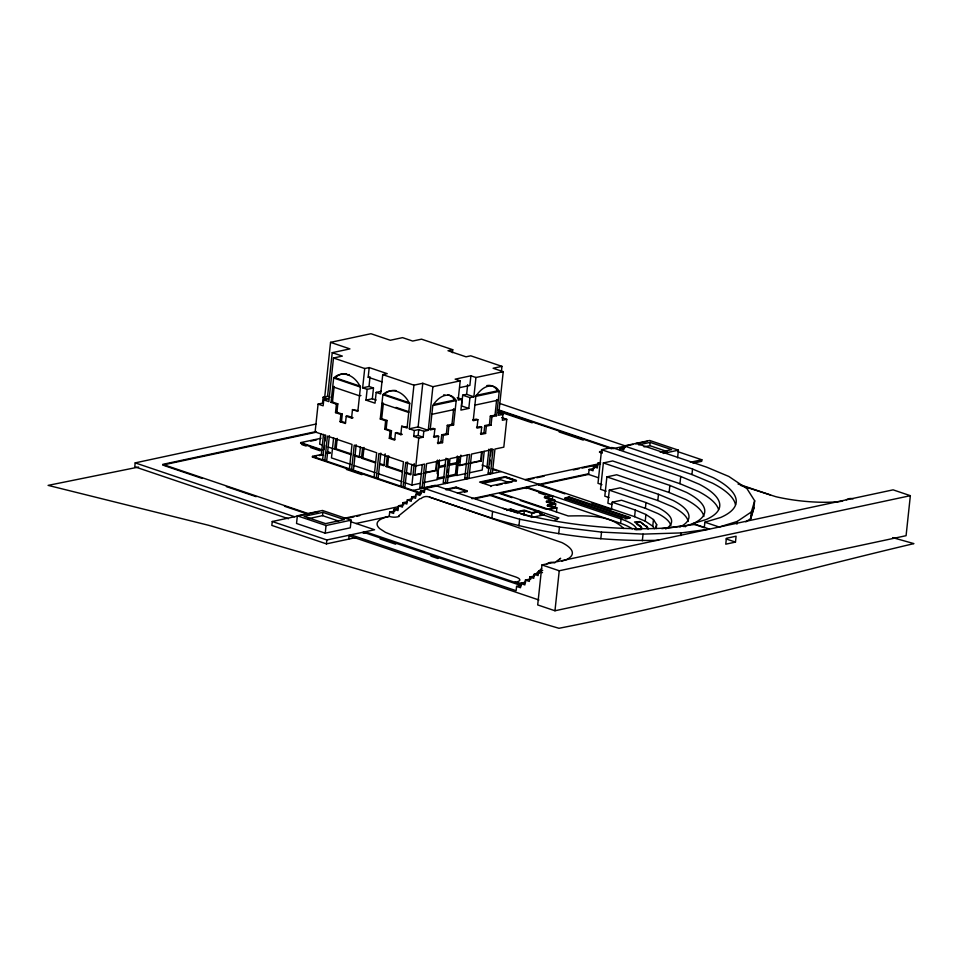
<?xml version="1.0" encoding="UTF-8"?>
<svg xmlns="http://www.w3.org/2000/svg" width="962" height="962" viewBox="0 0 962 962"><rect width="100%" height="100%" fill="white"/><g stroke="black" fill="none" stroke-linecap="round" stroke-linejoin="round"><path stroke-width="1.44" d="M315.933 424.062L135.197 462.878L134.776 466.786L288.444 518.734M318.566 511.616L272.258 521.512L271.837 525.42L326.431 543.879L355.784 537.602M321.693 450.408L300.637 443.29L300.709 442.616L321.043 438.275M297.354 515.824L296.536 523.472L325.228 533.176L350.3 527.813L351.118 520.153L322.438 510.461L297.354 515.824L326.046 525.517L351.118 520.153M421.368 493.855L312.434 457.034L312.506 456.373L321.356 454.473L323.569 455.218M330.098 397.15L327.573 396.296L323.148 397.246L322.51 403.162L318.085 404.112L315.115 431.95L325.228 435.365L322.619 459.788M323.148 397.246L328.21 398.953L323.785 399.891L323.148 405.82L318.085 404.112M320.779 433.826L319.673 444.155L322.486 445.093M324.567 398.412L330.555 342.352L370.947 333.718L390.307 340.259L402.561 337.638L412.674 341.053L421.524 339.165L452.729 349.711L452.417 352.681M321.356 454.473L323.497 434.367M327.573 396.296L332.227 352.669L349.915 348.893L330.555 342.352M332.227 352.669L342.352 356.096L333.501 357.984L328.836 401.611L323.785 399.891M324.182 449.482L324.639 445.165M325.096 440.861L325.709 435.113M336.411 404.16L335.51 412.602L336.928 412.301L337.83 403.86L336.411 404.16L331.048 402.356L333.658 378.018L335.077 377.717A23.918 17.761 77.9 0 1 346.753 373.929M331.048 402.356L332.479 402.056L334.139 386.471L332.72 386.772L359.499 395.827L360.93 395.526M329.377 435.702L326.767 460.125L324.831 460.533L327.441 436.111L352.02 444.42L349.41 468.843M308.093 518.722L322.535 515.644L322.883 512.349L344.36 519.612L325.589 523.629L304.112 516.366L322.883 512.349M327.381 451.635L330.194 452.585L330.122 453.246L327.308 452.296M333.622 437.782L331.469 457.9L351.226 464.574M325.228 533.176L326.046 525.517M351.082 454.665L334.704 449.122L335.81 438.696M334.704 449.122L336.123 448.821L337.241 438.383M326.431 543.879L326.852 539.971L374.579 529.761L350.408 521.596M340.091 421.693L340.861 414.418L342.292 414.117L341.51 421.392L340.091 421.693L345.442 423.508L346.224 416.233L347.643 415.921L353.006 417.736L351.575 418.037L346.224 416.233M351.575 418.037L352.477 409.596L357.924 410.654M360.437 387.073L333.658 378.018A23.918 17.761 77.9 0 1 360.437 387.073L357.84 411.411L352.477 409.596M356.168 444.757L353.559 469.179L351.623 469.588L354.232 445.165L376.671 452.753L374.062 477.176M367.135 389.345L362.65 387.818L364.718 368.53L369.204 367.58L387.229 373.665L382.732 374.627L380.663 393.915L376.178 392.4L375.024 403.174L365.993 400.12L367.135 389.345L373.484 387.987L372.33 398.761L365.993 400.12M348.725 539.117L348.978 536.748L350.721 536.375L538.924 599.987M349.146 535.209L349.074 535.87L350.817 535.497M350.721 536.375L350.889 534.836L516.125 590.692L516.582 586.399L520.707 585.521M355.182 456.048L359.271 457.431L360.389 447.005M382.034 381.902L368.181 377.224L369.204 367.58M362.65 387.818L368.999 386.471L369.877 378.198M375.505 462.914L361.484 458.177L362.602 447.751M361.484 458.177L362.902 457.876L364.021 447.438M385.642 420.803L384.74 429.244L386.159 428.944L387.061 420.502L385.642 420.803L380.279 418.999L382.876 394.66L384.307 394.36A23.918 17.761 77.9 0 1 395.983 390.572M380.279 418.999L381.698 418.686L383.369 403.114M380.82 453.09L378.21 477.513L376.274 477.922L378.884 453.499L403.463 461.808L400.853 486.231M385.197 453.848L383.922 465.764L379.713 464.345M402.525 472.053L386.135 466.51L387.253 456.084M389.309 438.335L390.091 431.06L391.51 430.76L390.74 438.035L389.309 438.335L394.673 440.151L395.454 432.864L396.873 432.563L402.224 434.379L400.805 434.68L395.454 432.864M386.135 466.51L387.566 466.209L388.672 455.772M395.057 510.954L389.694 512.097L389.237 516.378A49.375 13.36 6.1 0 0 379.725 528.619L385.413 532.323L393.891 535.798L515.572 576.923A12.542 3.391 6.1 0 1 516.75 581.854L514.73 582.287A27.706 20.575 77.9 0 0 525.829 581.866M400.805 434.68L401.707 426.238L407.154 427.296M398.1 508.405L394.071 509.271L393.626 513.431L389.694 512.097M403.884 504.629L398.521 505.772L398.003 510.594L394.071 509.271M409.668 403.715A23.918 17.761 77.9 0 0 382.876 394.66L409.668 403.715L407.07 428.054L401.707 426.238M405.675 462.554L403.066 486.976L404.99 486.568L407.599 462.145L405.675 462.554L415.788 465.981L424.639 464.081L422.029 488.504L419.817 487.758L422.27 464.778M432.9 386.7L428.246 430.327L423.821 431.277L418.759 429.557L414.333 430.507L409.283 428.799L413.937 385.173L422.787 383.285L432.9 386.7L460.197 380.868L458.128 400.156L462.049 399.314L460.906 410.101L468.807 408.405L469.961 397.631L473.881 396.789L475.937 377.501L503.234 371.669L498.569 415.295L502.994 414.345L502.356 420.274L506.782 419.324L503.811 447.162L494.961 449.05L492.352 473.472L488.203 473.136L490.656 450.156M406.95 501.839L402.922 502.693L402.453 507.106L398.521 505.772M423.821 431.277L423.184 437.193L418.759 438.143L413.708 436.435L414.333 430.507M412.65 498.797L407.287 499.951L406.854 504.028L402.922 502.693M411.832 464.393L410.714 474.819L405.255 472.979M404.846 482.708L411.904 485.088L414.213 463.54M409.283 428.799L418.121 426.912L422.787 383.285M413.708 436.435L418.121 435.485L418.759 429.557M415.704 496.127L411.676 496.993L411.219 501.274L407.287 499.951M421.308 473.376L414.141 474.915L414.862 475.156L418.759 438.143M421.428 492.977L416.053 494.119L415.608 498.328L411.676 496.993M424.47 490.307L420.442 491.173L419.985 495.454L416.053 494.119M423.953 488.095L426.575 463.672L448.051 459.078L445.442 483.501L443.229 482.756L445.683 459.764M432.78 405.579A23.918 14.646 -71.3 0 1 456.192 400.577L432.78 405.579L430.182 429.918L434.86 428.908L433.958 437.349L438.648 436.351L437.866 443.626L442.544 442.628L443.326 435.353L448.015 434.355L448.917 425.901L453.595 424.903L456.192 400.577L454.569 400.024A23.918 14.646 -71.3 0 0 447.931 394.805M424.182 491.69L424.615 487.554L434.992 485.341L512.133 511.423M436.868 485.966L424.807 488.552L424.374 492.496L420.442 491.173M424.17 472.763L435.63 470.322L436.58 461.375M424.879 473.015L436.339 470.562L437.457 460.125M437.157 473.677L437.469 470.803M438.227 463.624L438.54 460.75M437.409 442.833L440.921 442.075L441.702 434.8L446.38 433.802L448.015 434.355M439.261 460.99L437.265 479.665L423.172 482.683M439.466 459.884L437.397 479.244L444.047 477.825M446.38 433.802L447.282 425.36L451.972 424.35L453.595 424.903M451.972 424.35L453.631 408.778M447.751 472.077L448.039 469.444M448.713 463.059L449.001 460.425M473.881 396.789L466.63 394.336L462.698 395.178L461.556 405.952L468.807 408.405M455.303 475.408L457.371 456.06M447.21 477.14L456.168 475.228L458.165 456.553M456.168 475.228L456.878 475.468L458.874 456.794M446.067 489.898L456.024 487.77L456.096 487.097L467.352 490.909L457.395 493.037M459.355 462.337L459.68 459.355M466.63 394.336L467.652 384.692M467.664 463.468L459.042 465.307L459.752 465.56L460.87 455.122M475.937 377.501L470.899 375.793L469.865 385.437L459.848 387.59M445.165 482.335L447.378 483.092L449.988 458.67L469.612 454.473L467.003 478.896L464.79 478.138L467.243 455.158M475.817 396.38A23.918 14.646 -71.3 0 1 499.23 391.366L475.817 396.38L473.22 420.707L477.898 419.709L476.996 428.15L481.685 427.152L480.904 434.427L485.582 433.429L486.363 426.154L491.053 425.144L491.955 416.702L496.632 415.704L499.23 391.366L497.607 390.825A23.918 14.646 -71.3 0 0 486.724 385.63M468.927 478.475L471.536 454.052L493.025 449.458L490.416 473.881L488.203 473.136M470.538 462.854L480.603 460.702L481.553 451.755M480.447 433.621L483.958 432.876L484.74 425.601L489.417 424.591L491.053 425.144M469.817 463.407L481.313 460.942L482.275 452.008M484.223 451.37L482.227 470.045L469.552 472.763M489.417 424.591L490.319 416.149L495.009 415.151L496.632 415.704M488.924 449.146L486.928 467.821L489.141 468.566M489.61 464.261L490.067 459.956M490.524 455.639L491.137 449.891M495.009 415.151L496.669 399.567M501.334 372.174L501.96 366.354L470.743 355.808L466.029 356.818L448.003 350.721L452.729 349.711M490.776 486.556L490.836 485.882L516.462 480.411L505.206 476.599L479.581 482.082L490.836 485.882M475.216 498.653L490.247 495.43L490.319 494.769L558.862 517.941L555.026 520.226M502.044 414.646L502.356 411.688L498.556 410.401M658.633 540.295C602.416 541.63 545.694 534.583 491.871 518.157L492.58 511.459L424.807 488.552M480.94 482.443L505.134 477.26L505.206 476.599M510.606 509.632L510.678 508.97L518.001 511.447L524.206 510.113L531.758 512.674L538.816 511.159M518.001 511.447L517.929 512.109L511.832 510.052M518.927 525.925L519.636 519.227L492.58 511.459M526.322 488.576L526.491 487.037L621.079 519.011A48.148 13.023 6.1 0 1 636.844 529.617M523.869 514.971L524.326 510.642L531.878 513.191L539.814 511.495L539.574 513.66L557.275 519.636M525.072 582.695L520.959 583.573L520.514 587.734L516.582 586.399M531.758 512.674L531.685 513.335L534.511 512.734M531.421 517.52L531.878 513.191M530.904 578.908L525.396 580.074L524.891 584.908L520.959 583.573M550.925 489.081L538.924 485.028L538.997 484.355M533.922 576.118L529.809 576.996L529.328 581.409L525.396 580.074M539.67 573.075L534.175 574.254L533.742 578.33L529.809 576.996M551.755 495.574L544.516 497.126L544.444 497.787L552.813 500.613M542.688 570.418L538.564 571.296L538.107 575.589L534.175 574.254M553.763 504.449L546.44 501.972L546.512 501.31L552.885 499.951L544.516 497.126M554.942 508.357L547.402 505.808L547.474 505.146L553.835 503.787L546.512 501.31M541.979 564.922L537.698 604.93L554.966 610.762L906.084 535.69L910.353 495.683L893.097 489.85L541.979 564.922L559.235 570.767L910.353 495.683M552.284 500.24L552.753 495.911L546.38 497.27L554.749 500.096L554.437 502.982M555.387 506.818L555.699 503.932L548.376 501.455L554.749 500.096M556.421 512.169L556.878 507.84L549.338 505.29M558.718 533.718L559.439 527.02L519.636 519.227M622.691 517.953L565.175 498.52L565.247 497.847L569.444 496.957L630.11 517.46L625.565 518.241L565.247 497.847M554.966 610.762L559.235 570.767M565.175 498.52L569.444 496.957M538.924 485.028L588.564 474.41L589.093 469.468L594.444 468.314M597.474 465.776L593.47 466.63L593.025 470.791L589.093 469.468M600.589 462.566L597.919 463.143L597.402 467.965L593.47 466.63M602.26 450.95L599.47 452.2L602.224 453.138M735.473 504.737A143.879 38.937 6.1 0 0 712.601 483.213L691.943 474.543L611.952 447.498L601.587 449.711L597.991 483.321L601.935 484.656M718.554 509.475A127.91 34.608 6.1 0 0 698.508 491.486L679.942 483.706L612.65 460.954L603.366 462.938L600.541 489.309L606.18 491.209M703.859 516.498A113.6 30.736 6.1 0 0 685.81 499.494L669.107 492.496L616.69 474.771L606.878 476.875L604.809 496.164L609.006 497.582M600.817 538.792L601.527 532.106L643.049 534.114L681.168 532.912L709.487 529.112L695.442 524.362L671.031 527.645A143.879 38.937 6.1 0 1 528.102 515.524L503.054 508.333M688.179 521.464A98.485 26.647 6.1 0 0 672.522 506.721L657.816 500.553L620.189 487.83L609.295 490.163L607.888 503.222L611.736 504.521M670.875 525.793A81.686 22.102 6.1 0 0 657.9 513.564L645.382 508.321L621.5 500.24L612.193 502.224L611.411 509.547L591.702 502.885M619.672 450.108L619.841 448.532L625.192 447.39M677.585 457.828L678.402 450.18L649.711 440.476L624.206 445.911L623.773 449.867L619.841 448.532M624.362 448.388L624.627 445.839M632.323 528.896A48.148 13.023 6.1 0 0 620.622 523.328L621.079 519.011M625.565 518.241L625.492 518.903L627.765 518.518M654.34 528.727L652.753 526.214L645.225 521.151L634.595 516.69L635.305 510.04L612.193 502.224M648.087 529.088L646.656 526.815L639.91 521.572L634.511 521.993L640.608 526.094L641.894 528.126M641.822 528.787L640.608 526.094M644.047 446.897L649.819 445.659L650.168 442.376L671.632 449.627L660.088 452.104M645.382 508.321L645.995 502.573L609.295 490.163M642.327 540.8L643.049 534.114M645.225 521.151L645.935 514.502L635.305 510.04M646.656 526.815L639.91 521.572M652.753 526.214L653.463 519.564L645.935 514.502M657.816 500.553L658.477 494.312L606.878 476.875M656.216 528.571L656.649 524.579L653.463 519.564M669.107 492.496L669.865 485.425L603.366 462.938M679.942 483.706L680.711 476.467L601.587 449.711M680.88 535.593L681.168 532.912M691.943 474.543L692.532 469.011L624.206 445.911M678.066 451.743L701.863 459.788L701.695 461.327L693.001 463.179M692.532 469.011L713.203 477.681A143.879 38.937 6.1 0 1 720.622 517.496L704.881 522.198L704.292 527.729L692.351 523.689L705.88 519.66A127.91 34.608 6.1 0 0 699.278 484.259L680.711 476.467M736.928 524.17L737.217 521.452L751.334 511.964L754.665 500.781L746.981 488.672L728.823 476.455L706.577 467.123L636.219 443.338M735.461 542.099L736.098 536.219L726.394 538.287L725.769 544.179L735.461 542.099L726.166 538.96M750.516 519.576L751.334 511.964M754.665 500.781L753.847 508.393L750.937 518.181M655.615 528.054L656.649 524.579M753.943 507.479L750.613 518.662L745.839 521.873M532.84 576.707L541.666 568.578M398.641 515.897L419.961 498.641M559.884 558.898L560.666 558.297L556.385 561.339M561.76 561.147L566.029 559.812A61.917 16.751 6.1 0 0 561.916 542.592L429.605 497.113A14.322 10.642 77.9 0 0 420.839 498.701M737.217 521.452L719.191 527.032L704.881 522.198M683.453 526.551L692.424 523.869A113.6 30.736 6.1 0 0 686.567 492.424L669.865 485.425M347.871 374.855L349.29 374.555M368.181 377.224L370.021 376.827M376.178 392.4L381.253 391.306M501.96 366.354L493.109 368.254L503.234 371.669M470.899 375.793L455.146 379.172L460.197 380.868M434.078 404.401L454.569 400.024M475.649 395.514L497.607 390.825M316.402 431.517L162.686 464.381L308.67 513.732L308.598 514.393L284.499 506.252M162.614 465.055L316.33 432.178M431.842 414.333L455.267 409.319M474.879 405.134L498.304 400.12M300.637 443.29L303.547 442.664M310.81 441.113L316.618 439.874M502.356 411.688L497.931 412.638L502.994 414.345M429.725 429.112L433.237 428.367L434.86 428.908M472.763 419.913L476.274 419.155L477.898 419.709M326.046 453.475L330.194 452.585M312.434 457.034L316.51 456.156M319.24 455.579L321.957 455.002M433.501 436.556L437.013 435.798L438.648 436.351M476.539 427.356L480.05 426.599L481.685 427.152M359.271 457.431L360.69 457.13L353.872 454.822M438.768 466.474L445.514 465.031M448.581 464.381L456.673 462.65M438.648 467.58L445.298 466.161M448.46 465.488L456.553 463.756M414.862 475.156L422.017 473.617M459.752 465.56L466.943 464.021M437.518 478.126L444.264 476.683M447.33 476.034L455.423 474.302M411.904 485.088L420.358 483.285M456.878 475.468L466.738 473.364M419.817 487.758L421.753 487.349M464.79 478.138L466.714 477.729M413.179 490.404L501.202 471.584M624.158 446.272L613.167 448.617L498.364 409.812M632.78 444.432L625.54 445.983L499.555 403.391M635.678 443.807L647.27 441.33M638.612 444.841L650.168 442.376M446.127 489.237L456.096 487.097M482.732 483.369L500.336 479.605M464.442 492.183L467.279 491.57L456.024 487.77M496.464 485.329L502.152 484.114M505.002 483.501L512.121 481.986M343.482 518.446L399.014 506.577M525.011 479.629L598.16 463.985M348.1 518.109L353.932 516.871M356.842 516.245L359.752 515.62M528.054 479.629L533.898 478.379M536.808 477.765L544.119 476.202M573.316 469.949L579.16 468.71M582.082 468.085L598.136 464.646M663.071 453.451L678.402 450.18M356.012 523.484L389.237 516.378A28.042 20.827 77.9 0 0 399.098 516.474M471.945 498.701L588.636 473.749M690.271 462.265L701.863 459.788M506.866 509.788L510.678 508.97M506.986 510.305L510.81 509.487L518.121 511.964L524.326 510.642M506.794 510.449L509.331 509.908M546.44 501.972L550.264 501.154M547.402 505.808L555.699 503.932M548.112 509.175L555.014 507.695L547.474 505.146M549.11 509.511L556.878 507.84M539.574 513.66L542.231 513.095M532.852 517.207L544.336 514.754M138.612 467.051L48.1 485.377L208.586 525.288L558.97 628.282C678.463 604.978 795.514 571.536 913.9 543.614L892.628 537.602M842.568 501.142L838.347 501.743A62.963 17.039 6.1 0 1 775.853 496.705L740.776 485.461M661.796 528.667L682.864 525.841L685.533 526.743M635.798 522.558L639.838 522.234M559.439 527.02L601.527 532.106M513.552 511.82L517.784 513.035M520.61 513.852L531.902 517.087M649.819 445.659L667.255 451.551M738.034 484.006L770.514 494.985M462.698 395.178L469.961 397.631M498.304 410.473L611.688 448.809M502.453 412.794L532.214 422.847M559.15 431.95L583.249 440.103M457.215 397.679L462.049 399.314M443.686 394.829L445.31 395.382M333.501 357.984L364.718 368.53M382.732 374.627L413.937 385.173M501.719 417.616L506.782 419.324M599.542 451.539L602.296 452.465M490.319 416.149L491.955 416.702M597.919 463.143L600.541 464.021M368.999 386.471L373.484 387.987M484.74 425.601L486.363 426.154M335.077 377.717L360.449 386.291M384.307 394.36L409.68 402.934M483.958 432.876L485.582 433.429M372.33 398.761L376.202 400.072M396.055 407.395L408.742 411.688M447.282 425.36L448.917 425.901M381.95 403.415L408.73 412.47M588.564 474.41L598.46 477.753M490.812 448.713L493.025 449.458M418.121 426.912L428.246 430.327M441.702 434.8L443.326 435.353M332.479 402.056L337.83 403.86M381.698 418.686L387.061 420.502M440.921 442.075L442.544 442.628M418.121 435.485L423.184 437.193M480.603 460.702L481.313 460.942M336.928 412.301L342.292 414.117M386.159 428.944L391.51 430.76M335.51 412.602L340.861 414.418M384.74 429.244L390.091 431.06M482.034 465.103L488.864 467.412M492.34 468.59L634.595 516.69M492.412 469.3L496.657 470.731M552.296 489.562L564.959 493.843M569.372 497.619L630.038 518.133M341.51 421.392L345.526 422.751M390.74 438.035L394.757 439.393M504.797 476.839L514.694 480.194M505.134 477.26L516.39 481.072M445.839 458.333L448.051 459.078M550.276 495.767L526.418 487.698L499.555 493.446L512.024 497.655M497.498 478.643L508.742 482.443M538.768 492.772L545.67 495.117M553.715 500.721L620.622 523.328M435.63 470.322L436.339 470.562M499.627 492.772L568.229 515.969C586.592 515.68 610.016 514.658 623.737 528.511M520.334 500.468L546.656 509.367M490.247 495.43L538.744 511.82M336.123 448.821L351.142 453.896M362.902 457.876L375.529 462.145M379.737 463.564L383.946 464.983M387.566 466.209L402.573 471.284M406.673 472.667L410.774 474.05M328.102 446.993L333.718 448.893M300.709 442.616L323.172 450.216M301.948 444.636L306.156 446.055M310.377 447.486L320.202 450.805M424.615 487.554L427.2 488.419M354.052 465.524L375.216 472.679M378.042 473.641L402.032 481.746M312.506 456.373L420.19 492.772M429.605 497.113L491.871 518.157M346.368 469.408L361.965 474.687M538.564 571.296L542.496 572.63M322.535 515.644L338.636 521.079M521.296 584.511L365.259 531.758L365.151 532.804L363.143 533.225L363.251 532.19L521.428 585.654M164.033 465.524L202.297 478.463M226.395 486.604L256.157 496.669M380.098 538.96L395.622 544.203M430.928 556.144L437.999 558.525M135.197 462.878L294.552 516.75M272.258 521.512L326.852 539.971M658.477 494.312L673.196 500.48A98.485 26.647 6.1 0 1 679.869 527.008M645.995 502.573L658.513 507.828A81.686 22.102 6.1 0 1 665.668 528.968M636.88 524.302L640.536 526.755M646.729 526.154L648.16 528.427M641.149 529.593A127.91 34.608 6.1 0 1 634.932 529.629M846.368 499.747A14.286 10.618 77.9 0 1 853.102 498.857M530.639 578.727A27.706 20.575 77.9 0 1 529.509 579.677M546.705 564.009A14.153 10.51 77.9 0 1 554.785 562.902"/></g></svg>
